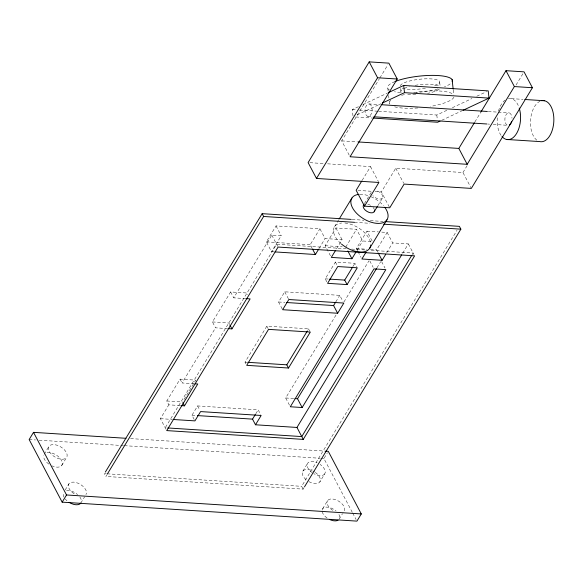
<?xml version="1.0" encoding="UTF-8"?>
<svg xmlns="http://www.w3.org/2000/svg" width="583" height="583" viewBox="0 0 583 583"><rect width="100%" height="100%" fill="white"/><g stroke="black" fill="none" stroke-linecap="round" stroke-linejoin="round"><path stroke-width="0.44" stroke-dasharray="2.92 2.19" d="M44.184 454.266L48.987 446.352M61.762 465.402L66.564 457.487A10.407 5.823 31.2 0 0 56.267 444.989A10.407 5.823 31.2 0 0 50.502 453.283A10.407 5.823 31.2 0 0 66.564 457.487M65.187 489.968L68.925 483.81A10.086 5.641 31.2 0 1 80.658 484.568A10.086 5.641 31.2 0 1 85.949 494.603M80.811 503.071L84.55 496.913M304.056 487.577L303.109 489.13L105.88 476.442L106.82 474.883M227.618 328.601L215.542 327.821L212.438 321.933L230.628 291.959L247.017 293.009L247.79 294.481M180.147 405.557L168.815 404.828L166.789 400.987L180.052 379.139L195.735 380.145L183.39 400.492M274.221 251.863L271.532 251.688L266.358 241.872L276.043 225.92L319.914 228.74L325.088 238.556L342.083 239.649L335.997 249.684M165.973 429.19L160.42 418.667L168.815 404.828M194.277 383.76L182.078 382.973L215.542 327.821M245.807 298.62L233.732 297.847L271.795 235.124L281.217 235.736L271.532 251.688M349.224 155.173L341.689 140.882L379.431 78.69M379.905 77.911L387.921 64.698M194.197 419.476L191.96 415.234L197.608 405.928L258.167 409.827L260.776 414.768M312.218 248.475L310.229 244.692L319.914 228.74M282.223 308.946L278.565 302.001L284.752 291.813L339.772 295.355L343.023 301.52M245.866 363.734L245.02 362.13L266.846 326.159L308.633 328.848L309.901 331.253M319.09 248.431L325.088 238.556M362.174 180.351L370.526 166.585L325.292 163.67M334.569 226.627L338.796 219.66M330.488 255.85L325.146 245.72L335.925 227.96L356.548 229.294L362.706 240.976L372.45 241.602L366.94 231.16L356.381 248.555L357.656 250.967M364.404 203.613L371.801 191.435A6.289 3.52 31.2 0 1 372.471 190.779M326.801 281.829L325.227 278.842L335.407 262.051L354.909 263.312L356.883 267.05M345.77 247.046L356.548 229.294M389.32 207.001L381.369 191.916L395.755 168.21L462.946 172.532L470.904 187.617M377.886 205.639L382.506 198.023A6.289 3.52 31.2 0 0 376.108 190.51M255.82 413.704L258.167 409.827M307.707 330.379L308.633 328.848M357.087 250.238L362.706 240.976M353.058 266.358L354.909 263.312M335.793 301.907L339.772 295.355M289.474 405.17L285.685 397.978L336.457 314.317M343.977 301.921L368.886 260.863M377.864 252.264L376.589 249.859L387.148 232.457L379.241 231.954M376.968 267.823L380.728 261.629M386.689 252.738L392.658 242.907L387.148 232.457M474.861 121.985L480.99 111.878M402.678 253.248L408.34 243.913L392.658 242.907M412.21 254.596L413.15 253.044L370.65 250.304M462.946 172.532L467.18 165.565M516.057 85.016L523.104 73.4M302.825 471.166L307.686 463.164M303.109 489.13L301.637 486.331L457.028 230.249M352.278 512.297L323.922 458.508L327.413 452.758M308.873 481.638A10.071 5.633 31.2 0 0 319.841 481.937L324.695 473.935A10.071 5.633 31.2 0 0 320.133 464.396M322.654 508.755L327.595 500.608A9.773 5.466 31.2 0 1 338.971 501.336A9.773 5.466 31.2 0 1 344.101 511.065L342.753 513.288M339.153 519.213L342.301 514.024M352.977 115.893L352.278 109.582L358.807 106.514M362.888 104.597L387.374 93.112M357.16 114.887L380.823 103.774M378.637 111.273L436.813 115.019L447.416 110.041M452.313 107.746L471.902 98.549M476.799 96.253L486.594 91.655M441.688 120.324L462.086 110.748M511.32 98.629L523.017 99.372M369.301 103.949A6.289 3.549 -86.4 0 1 371.247 113.977A6.289 3.549 -86.4 0 1 365.198 112.599A6.289 3.549 -86.4 0 1 369.301 103.949L380.203 104.641M488.277 111.528L497.365 112.104M498.268 112.162L509.17 112.862M367.858 116.403L373.309 116.746M487.745 124.041L489.56 124.157M493.196 124.39L507.727 125.316A6.289 3.549 -86.4 0 1 504.9 118.837A6.289 3.549 -86.4 0 1 508.551 112.818A6.289 3.549 -86.4 0 1 512.005 118.247M352.278 109.582L355.914 109.815M359.551 110.049L377.733 111.215M355.805 116.972L372.165 118.028M341.689 140.882L357.124 141.873M309.916 162.686L324.388 163.619M357.94 190.408L371.458 191.275M375.058 191.508L381.369 191.916M352.132 219.456L363.952 220.221M370.314 220.629L383.038 221.445M354.5 222.32L369.95 223.311M366.94 231.16L378.36 231.896M266.358 241.872L310.229 244.692M325.146 245.72L342.185 246.813M356.381 248.555L366.926 249.233M370.438 249.458L376.589 249.859M346.236 248.737L276.604 244.255L165.229 427.791L167.037 427.907M351.658 249.087L365.228 249.961M325.227 278.842L328.768 279.068M278.565 302.001L284.883 302.409M212.438 321.933L228.82 322.989L229.6 324.461M245.02 362.13L246.835 362.247M285.685 397.978L294.145 398.524M166.789 400.987L182.479 402M191.96 415.234L196.478 415.526M160.42 418.667L172.225 419.425M130.563 438.591L324.658 451.082M29.15 439.538L35.497 439.946M39.127 440.18L119.85 445.376M120.754 445.434L123.479 445.609M124.383 445.667L320.293 458.274M321.197 458.333L323.922 458.508M106.215 473.753L104.401 473.636L105.88 476.442M107.126 473.811L301.637 486.331M395.755 168.21L403.713 183.295M370.526 166.585L378.476 181.67M408.34 243.913L413.894 254.443M381.617 261.65L384.991 268.034M369.782 260.885L373.149 267.276M358.079 251.769L361.045 257.394M335.925 227.96L342.083 239.649M335.407 262.051L337.382 265.797M276.043 225.92L281.217 235.736M271.795 235.124L277.712 246.354M284.752 291.813L288.41 298.751M266.846 326.159L268.114 328.564M352.7 513.098L356.089 519.519M230.628 291.959L233.732 297.847M197.608 405.928L199.845 410.17M180.052 379.139L182.078 382.973M453.253 89.935L453.822 95.095M439.706 82.407L440.201 86.889M436.813 115.019L437.308 119.53M400.572 88.478L400.864 91.167M387.863 88.58L388.147 91.159M388.621 95.459L388.905 98.039M389.291 101.478L389.575 104.058A32.648 8.002 -6.3 0 1 390.836 100.283M453.931 97.186A32.648 8.002 -6.3 0 1 430.494 106.405M417.873 107.964A32.648 8.002 -6.3 0 1 393.372 106.441M401.614 95.335A32.648 8.002 -6.3 0 1 406.351 94.074M413.726 92.602A32.648 8.002 -6.3 0 1 453.45 94.621M439.261 89.148A19.88 4.868 -6.3 0 1 427.63 93.324M415.752 94.723A19.88 4.868 -6.3 0 1 405.637 94.227M401.17 92.413A19.88 4.868 -6.3 0 1 403.319 88.878M404.216 88.419A19.88 4.868 -6.3 0 1 409.281 86.627M415.183 85.322A19.88 4.868 -6.3 0 1 439.997 86.539M340.807 243.454A20.624 11.543 31.2 0 1 341.616 223.019M344.896 223.019A20.624 11.543 31.2 0 1 370.708 244.692M359.82 194.321A20.624 11.543 31.2 0 1 369.403 196.056M371.021 196.704A20.624 11.543 31.2 0 1 383.687 205.923M367.793 204.218A6.289 3.52 31.2 0 1 370.722 205.464M373.149 207.512A6.289 3.52 31.2 0 1 374.417 209.8M382.506 198.023A6.289 3.52 31.2 0 1 372.843 195.655M536.841 140.168A20.624 11.653 -86.4 0 1 530.581 119.748A20.624 11.653 -86.4 0 1 540.04 101.253M508.281 98.614A20.624 11.653 -86.4 0 1 518.702 106.558M501.037 135.343A20.624 11.653 -86.4 0 1 497.43 116.287M498.458 111.098A20.624 11.653 -86.4 0 1 505.272 99.984M324.695 473.935A10.071 5.633 31.2 0 1 313.727 473.636M312.248 472.696A10.071 5.633 31.2 0 1 307.438 463.587A10.071 5.633 31.2 0 1 317.094 462.676M74.209 493.845A10.086 5.641 31.2 0 1 68.925 483.81M332.725 510.329A9.773 5.466 31.2 0 1 327.595 500.608M47.026 452.619A10.407 5.823 31.2 0 1 61.973 461.335A10.407 5.823 31.2 0 1 52.033 465.904M48.892 464.119A10.407 5.823 31.2 0 1 43.623 455.695M66.979 500.761A10.086 5.641 31.2 0 1 65.245 498.997M63.999 497.139A10.086 5.641 31.2 0 1 63.241 493.663M66.535 490.682A10.086 5.641 31.2 0 1 77.612 494.588M79.82 496.971A10.086 5.641 31.2 0 1 81.358 501.686M315.272 472.398A10.071 5.633 31.2 0 1 319.841 481.937M306.024 479.641A10.071 5.633 31.2 0 1 303.32 470.605A10.071 5.633 31.2 0 1 314.55 471.917M327.078 518.01A9.773 5.466 31.2 0 1 322.195 511.706M322.122 510.096A9.773 5.466 31.2 0 1 336.056 510.992M338.949 514.505A9.773 5.466 31.2 0 1 339.685 517.872M450.134 83.959A32.648 8.002 -6.3 0 1 444.472 86.845M437.782 88.98A32.648 8.002 -6.3 0 1 416.16 92.486M400.557 92.559A32.648 8.002 -6.3 0 1 394.494 91.72M389.393 89.957A32.648 8.002 -6.3 0 1 393.991 81.977M400.273 85.788A19.88 4.868 -6.3 0 1 427.915 78.792A19.88 4.868 -6.3 0 1 434.415 85.956M425.393 88.252A19.88 4.868 -6.3 0 1 405.039 88.856M404.23 88.689A19.88 4.868 -6.3 0 1 402.204 88.077"/><path stroke-width="0.87" d="M126.023 438.299L33.515 432.346L29.15 439.538L62.162 502.152L356.934 521.122L361.3 513.936L328.28 451.315L325.562 451.14M62.162 502.152L66.528 494.967L33.515 432.346M105.341 472.077L262.153 213.669L351.228 219.397M107.294 474.103L263.633 216.468L262.153 213.669M505.993 70.681L514.366 86.561L467.194 164.304L350.062 156.761L397.234 79.018L388.868 63.139L369.207 61.878L308.108 162.57L316.482 178.449L378.899 182.464L364.513 206.171L389.743 207.796L404.128 184.09L471.319 188.411L532.417 87.727L524.044 71.847L505.993 70.681L480.99 111.878M316.482 178.449L377.58 77.758L369.207 61.878M181.014 405.615L184.505 405.841L197.761 383.986L195.145 383.818M228.478 328.652L231.925 328.878L250.122 298.897L246.667 298.678M275.118 251.922L315.403 254.516L318.631 249.196M361.708 181.116L356.14 190.291L364.513 206.171M339.262 218.88L351.943 197.987M335.524 250.457L331.312 257.402L351.935 258.735L356.147 251.783M374.191 211.731L377.427 206.397M303.255 439.385L166.709 430.597L278.084 247.061L414.63 255.842L303.255 439.385L296.966 427.448L255.5 424.781L252.526 419.133L255.347 414.484M288.498 368.026L246.711 365.337L268.537 329.366L310.324 332.055L288.498 368.026L286.807 364.82L307.241 331.144M255.5 424.781L261.148 415.475L200.588 411.583L194.941 420.882L173.136 419.483M347.089 284.584L327.588 283.331L337.776 266.54L357.277 267.794L347.089 284.584L344.721 280.095L352.591 267.123M337.652 313.253L282.631 309.711L288.818 299.524L343.839 303.065L337.652 313.253L333.585 305.543L335.356 302.635M366.022 252.191L361.89 258.998L382.098 260.302L385.771 254.246M369.615 248.38L386.988 219.74M302.154 407.524L290.312 406.766L373.987 268.872L385.829 269.637L302.154 407.524L297.527 398.743L376.501 268.595M467.194 164.304L458.821 148.417L474.387 122.765M296.966 427.448L401.731 254.8M411.736 255.376L301.783 436.58L167.948 427.966M304.53 486.798L460.861 229.163L459.389 226.357L385.764 221.62M388.191 92.726L403.691 85.453L488.226 90.89L489.02 98.112L462.902 110.369M382.455 103.009L404.493 92.668L489.02 98.112M440.056 121.089L437.607 122.241L373.076 118.087M524.817 99.489L544.602 100.75M382.018 104.758L487.373 111.47M374.22 116.804L486.834 123.982M506.438 139.454L539.72 141.574A20.624 11.653 -86.4 0 0 553.828 121.228A20.624 11.653 -86.4 0 0 541.556 100.735M377.58 77.758L397.234 79.018M514.366 86.561L532.417 87.727M358.035 141.931L458.821 148.417M263.633 216.468L354.5 222.32M383.585 224.185L460.861 229.163M329.657 279.126L344.721 280.095M286.683 302.526L333.585 305.543M247.746 362.313L286.807 364.82M294.991 398.583L297.527 398.743M197.382 415.584L252.526 419.133M66.528 494.967L361.3 513.936M378.287 253.073L382.098 260.302M347.825 250.938L351.935 258.735M312.619 249.225L315.403 254.516M229.986 325.197L231.925 328.878M182.88 402.766L184.505 405.841M452.116 79.616L453.159 89.075M403.691 85.453L404.493 92.668M370.65 245.501A20.624 11.543 31.2 0 1 341.463 244.029M384.678 207.176A20.624 11.543 31.2 0 1 380.116 223.325A20.624 11.543 31.2 0 1 354.129 210.376A20.624 11.543 31.2 0 1 358.997 194.379M374.497 210.849A6.289 3.52 31.2 0 1 366.947 211.403A6.289 3.52 31.2 0 1 364.156 204.48M511.634 121.468A6.289 3.549 -86.4 0 1 509.571 124.879M519.22 108.023A20.624 11.653 -86.4 0 1 516.553 133.529A20.624 11.653 -86.4 0 1 501.992 136.568M80.811 503.071A10.086 5.641 31.2 0 1 69.071 502.313M338.067 520.196A9.773 5.466 31.2 0 1 330.022 519.679M394.727 81.664A32.648 8.002 -6.3 0 1 432.586 75.382A32.648 8.002 -6.3 0 1 452.226 81.707"/></g></svg>
